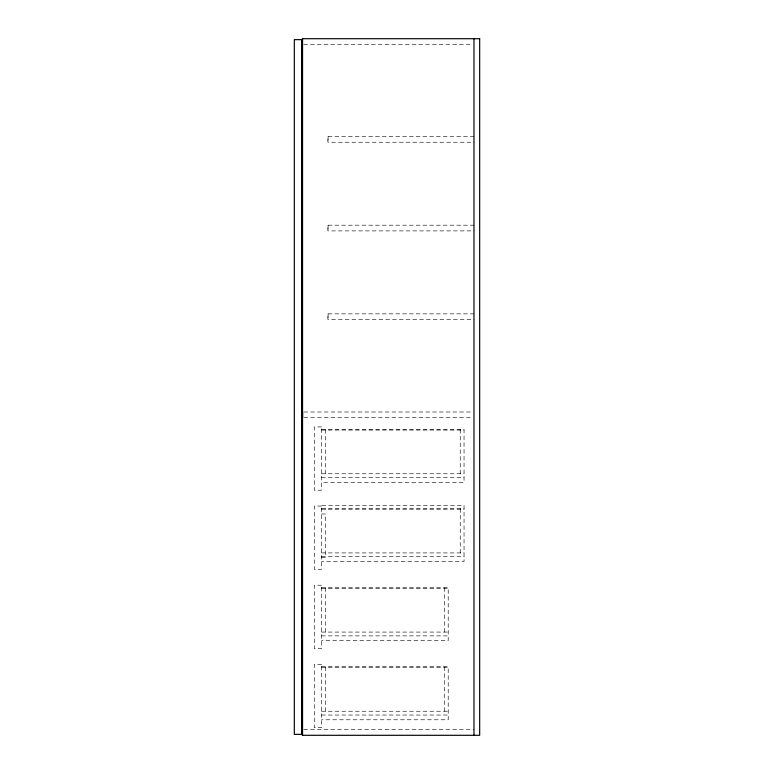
<?xml version="1.0" encoding="UTF-8"?>
<svg xmlns="http://www.w3.org/2000/svg" width="774" height="774" viewBox="0 0 774 774"><rect width="100%" height="100%" fill="white"/><g stroke="black" fill="none" stroke-linecap="round" stroke-linejoin="round"><path stroke-width="0.58" stroke-dasharray="3.87 2.9" d="M303.756 44.399L471.569 44.399M474.172 136.543L327.886 136.543L327.886 142.242L474.172 142.242M474.172 225.195L327.886 225.195L327.886 230.894L474.172 230.894M474.172 313.857L327.886 313.857L327.886 319.556L474.172 319.556M303.95 412.01L471.753 412.01M303.95 417.718L471.753 417.718M321.549 429.425L464.042 429.425L464.042 482.308L321.549 482.308M321.549 430.063L464.042 430.063M321.549 473.756L464.042 473.756M321.549 477.558L464.042 477.558M321.549 506.051L314.273 506.051L314.273 569.383L321.549 569.383L321.549 505.422L464.042 505.422L464.042 561.469L321.549 561.469M321.549 508.586L464.042 508.586M321.549 509.224L464.042 509.224M321.549 513.975L325.351 513.975L325.351 557.667L321.549 557.667M321.549 552.917L464.042 552.917M321.549 556.719L464.042 556.719M321.549 587.747L448.204 587.747L448.204 640.63L321.549 640.63M321.549 588.385L448.204 588.385M321.549 632.077L448.204 632.077M321.549 635.88L448.204 635.88M321.549 666.907L448.204 666.907L448.204 719.781L321.549 719.781M321.549 667.101L448.204 667.101M321.549 711.238L448.204 711.238M321.549 715.031L448.204 715.031M303.756 729.601L473.978 729.601M460.24 429.425L460.24 473.756M460.24 508.586L460.24 552.917M444.402 587.747L444.402 632.077M444.402 666.907L444.402 711.238M328.07 136.543L328.07 142.242M328.07 225.195L328.07 230.894M328.07 313.857L328.07 319.556M325.351 429.425L325.351 473.756M325.351 508.586L325.351 509.224M325.351 587.747L325.351 632.077M325.351 666.907L325.351 711.238M321.549 426.9L314.273 426.9L314.273 490.223L321.549 490.223L321.549 426.9M321.549 585.212L314.273 585.212L314.273 648.544L321.549 648.544L321.549 585.212M321.549 664.373L314.273 664.373L314.273 727.705L321.549 727.705L321.549 664.373"/><path stroke-width="1.16" d="M302.557 412.01L302.557 417.718M473.978 38.7L473.978 735.3M302.557 38.7L302.557 735.3M479.677 38.7L302.363 38.7L302.363 735.3L479.677 735.3L479.677 38.7M301.599 39.648L294.323 39.648L294.323 734.352L301.599 734.352L301.599 39.648"/></g></svg>
